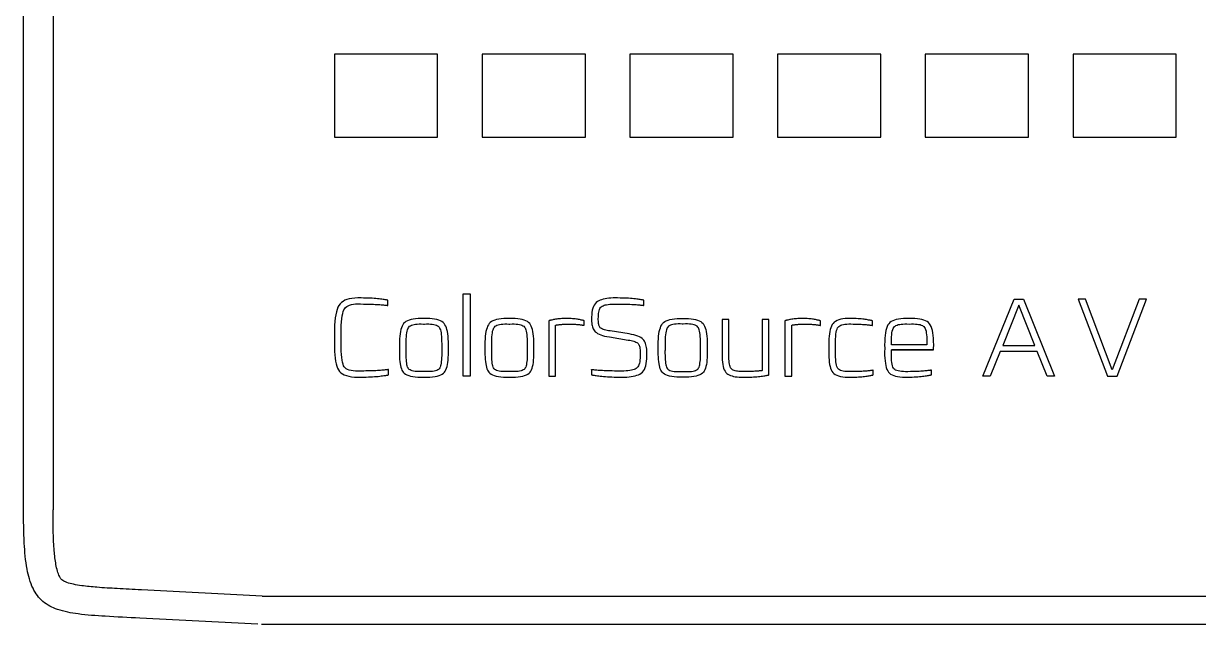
# Model space of a CAD drawing. Extents: x -49 to 275, y -8 to 142.
# Drawn here: x 80.23 to 86.19, y 87.17 to 90.21 of the extents above; entities that cross this region are included whole.
import ezdxf
from ezdxf.enums import TextEntityAlignment as Align

# ---------------------------------------------------------------- set-up
doc = ezdxf.new("R2010")
doc.units = 0
doc.header["$LTSCALE"] = 0.5
doc.header["$MEASUREMENT"] = 0
doc.layers.get('0').update_dxf_attribs({"linetype": 'CONTINUOUS'})
doc.layers.add('RISER', color=7, linetype='CONTINUOUS')
doc.styles.add('ARIAL', font='arial.ttf')

# ---------------------------------------------------------------- blocks, each defined once
blk = doc.blocks.new('*U33')
at = {"layer": 'RISER'}
for p, q in [((-13.1535, -5.0567), (-13.1535, 5.0567)), ((-13.0037, 4.8599), (-13.0037, -5.0616)), ((-11.051, -2.7501), (-11.575, -2.7501)), ((-11.575, -2.7501), (-11.575, -3.171)), ((-11.051, -3.171), (-11.051, -2.7501)), ((-10.301, -2.7501), (-10.825, -2.7501)), ((-10.825, -2.7501), (-10.825, -3.171)), ((-10.301, -3.171), (-10.301, -2.7501)), ((-9.551, -2.7501), (-10.075, -2.7501)), ((-10.075, -2.7501), (-10.075, -3.171)), ((-9.551, -3.171), (-9.551, -2.7501)), ((-8.801, -2.7501), (-9.325, -2.7501)), ((-9.325, -2.7501), (-9.325, -3.171)), ((-8.801, -3.171), (-8.801, -2.7501)), ((-8.051, -2.7501), (-8.575, -2.7501)), ((-8.575, -2.7501), (-8.575, -3.171)), ((-8.051, -3.171), (-8.051, -2.7501)), ((-7.301, -2.7501), (-7.825, -2.7501)), ((-7.825, -2.7501), (-7.825, -3.171)), ((-7.301, -3.171), (-7.301, -2.7501)), ((-11.575, -3.171), (-11.051, -3.171)), ((-10.825, -3.171), (-10.301, -3.171)), ((-10.075, -3.171), (-9.551, -3.171)), ((-9.325, -3.171), (-8.801, -3.171)), ((-8.575, -3.171), (-8.051, -3.171)), ((-7.825, -3.171), (-7.301, -3.171)), ((-11.941, -5.4991), (-12.5552, -5.4672)), ((-11.941, -5.4991), (11.941, -5.4991)), ((-11.9646, -5.6418), (-12.563, -5.6107)), ((11.9449, -5.6428), (-11.9449, -5.6428))]:
    blk.add_line(p, q, dxfattribs=at)
for points in [[(-11.3007, -4.3767), (-11.3007, -4.3497), (-11.3007, -4.3497), (-11.3012, -4.3499), (-11.3023, -4.35), (-11.304, -4.3503), (-11.3064, -4.3505), (-11.3094, -4.3509), (-11.3131, -4.3513), (-11.3174, -4.3517), (-11.3224, -4.3523), (-11.328, -4.3528), (-11.3343, -4.3534), (-11.3343, -4.3534), (-11.3412, -4.3541), (-11.3485, -4.3546), (-11.3564, -4.3551), (-11.3649, -4.3556), (-11.3738, -4.356), (-11.3833, -4.3563), (-11.3933, -4.3566), (-11.4038, -4.3569), (-11.4148, -4.357), (-11.4263, -4.3572), (-11.4263, -4.3572), (-11.4416, -4.3579), (-11.4557, -4.358), (-11.4685, -4.3575), (-11.4802, -4.3563), (-11.4906, -4.3546), (-11.4999, -4.3523), (-11.5079, -4.3493), (-11.5147, -4.3457), (-11.5203, -4.3415), (-11.5247, -4.3367), (-11.5247, -4.3367), (-11.5283, -4.3307), (-11.5314, -4.3228), (-11.5341, -4.3131), (-11.5363, -4.3016), (-11.5381, -4.2882), (-11.5395, -4.273), (-11.5404, -4.2559), (-11.5409, -4.237), (-11.5409, -4.2162), (-11.5405, -4.1937), (-11.5405, -4.1937), (-11.5408, -4.1693), (-11.5406, -4.147), (-11.5399, -4.1266), (-11.5388, -4.1083), (-11.5373, -4.0919), (-11.5353, -4.0774), (-11.5328, -4.065), (-11.5298, -4.0546), (-11.5264, -4.0461), (-11.5226, -4.0396), (-11.5226, -4.0396), (-11.5179, -4.0344), (-11.5122, -4.0299), (-11.5055, -4.026), (-11.4976, -4.0229), (-11.4887, -4.0203), (-11.4787, -4.0185), (-11.4677, -4.0172), (-11.4555, -4.0167), (-11.4423, -4.0168), (-11.4281, -4.0176), (-11.4281, -4.0176), (-11.4167, -4.0177), (-11.4058, -4.0178), (-11.3955, -4.0181), (-11.3856, -4.0183), (-11.3763, -4.0186), (-11.3675, -4.019), (-11.3592, -4.0194), (-11.3514, -4.0199), (-11.3441, -4.0204), (-11.3373, -4.021), (-11.3373, -4.021), (-11.3311, -4.0216), (-11.3255, -4.0221), (-11.3206, -4.0226), (-11.3164, -4.023), (-11.3127, -4.0234), (-11.3097, -4.0237), (-11.3074, -4.024), (-11.3057, -4.0242), (-11.3046, -4.0243), (-11.3042, -4.0244), (-11.3042, -3.9979), (-11.3042, -3.9979), (-11.3046, -3.9977), (-11.3058, -3.9974), (-11.3077, -3.9971), (-11.3103, -3.9966), (-11.3135, -3.9961), (-11.3175, -3.9955), (-11.3222, -3.9948), (-11.3276, -3.9941), (-11.3337, -3.9932), (-11.3405, -3.9923), (-11.3405, -3.9923), (-11.3479, -3.9913), (-11.3558, -3.9905), (-11.3643, -3.9897), (-11.3734, -3.989), (-11.3831, -3.9884), (-11.3932, -3.9879), (-11.404, -3.9874), (-11.4153, -3.9871), (-11.4271, -3.9868), (-11.4395, -3.9866), (-11.4395, -3.9866), (-11.4564, -3.9864), (-11.472, -3.987), (-11.4863, -3.9886), (-11.4995, -3.991), (-11.5114, -3.9944), (-11.522, -3.9986), (-11.5314, -4.0038), (-11.5396, -4.0098), (-11.5465, -4.0167), (-11.5522, -4.0245), (-11.5522, -4.0245), (-11.557, -4.0337), (-11.5613, -4.0445), (-11.565, -4.0571), (-11.5681, -4.0715), (-11.5706, -4.0875), (-11.5726, -4.1053), (-11.574, -4.1248), (-11.5749, -4.146), (-11.5751, -4.169), (-11.5749, -4.1937), (-11.5749, -4.1937), (-11.5753, -4.2165), (-11.5752, -4.2378), (-11.5745, -4.2576), (-11.5733, -4.2757), (-11.5716, -4.2923), (-11.5693, -4.3073), (-11.5665, -4.3207), (-11.5631, -4.3326), (-11.5592, -4.3429), (-11.5548, -4.3516), (-11.5548, -4.3516), (-11.5494, -4.359), (-11.5425, -4.3657), (-11.5343, -4.3715), (-11.5247, -4.3764), (-11.5137, -4.3805), (-11.5013, -4.3837), (-11.4875, -4.3861), (-11.4724, -4.3876), (-11.4558, -4.3883), (-11.4378, -4.3881), (-11.4378, -4.3881), (-11.4253, -4.3879), (-11.4134, -4.3877), (-11.402, -4.3873), (-11.3911, -4.3869), (-11.3808, -4.3863), (-11.3711, -4.3857), (-11.3619, -4.385), (-11.3533, -4.3842), (-11.3452, -4.3834), (-11.3377, -4.3824), (-11.3377, -4.3824), (-11.3308, -4.3814), (-11.3246, -4.3806), (-11.3191, -4.3798), (-11.3143, -4.3791), (-11.3103, -4.3785), (-11.307, -4.3779), (-11.3043, -4.3775), (-11.3024, -4.3771), (-11.3012, -4.3769), (-11.3007, -4.3767), (-11.3007, -4.3767)], [(-10.8863, -4.3826), (-10.9206, -4.3826), (-10.9206, -3.9661), (-10.8863, -3.9661), (-10.8863, -4.3826), (-10.8863, -4.3826)], [(-9.9888, -4.2808), (-9.9888, -4.2808), (-9.9885, -4.2714), (-9.9884, -4.2624), (-9.9887, -4.2539), (-9.9893, -4.2458), (-9.9903, -4.2381), (-9.9916, -4.2309), (-9.9932, -4.2241), (-9.9952, -4.2178), (-9.9975, -4.2119), (-10.0001, -4.2064), (-10.0001, -4.2064), (-10.0034, -4.2013), (-10.0078, -4.1965), (-10.0131, -4.192), (-10.0195, -4.1878), (-10.0269, -4.184), (-10.0353, -4.1804), (-10.0447, -4.1771), (-10.0551, -4.1742), (-10.0666, -4.1715), (-10.079, -4.1691), (-10.1744, -4.1538), (-10.1744, -4.1538), (-10.1828, -4.1525), (-10.1904, -4.1511), (-10.1974, -4.1495), (-10.2038, -4.1478), (-10.2094, -4.146), (-10.2143, -4.1441), (-10.2186, -4.142), (-10.2222, -4.1398), (-10.2251, -4.1374), (-10.2273, -4.135), (-10.2273, -4.135), (-10.2291, -4.1322), (-10.2307, -4.1288), (-10.232, -4.125), (-10.2331, -4.1207), (-10.234, -4.1158), (-10.2346, -4.1104), (-10.235, -4.1045), (-10.2352, -4.0981), (-10.2352, -4.0911), (-10.2349, -4.0837), (-10.2349, -4.0837), (-10.2348, -4.0745), (-10.2343, -4.0662), (-10.2332, -4.0585), (-10.2315, -4.0516), (-10.2294, -4.0455), (-10.2268, -4.0401), (-10.2236, -4.0354), (-10.2199, -4.0315), (-10.2158, -4.0283), (-10.2111, -4.0259), (-10.2111, -4.0259), (-10.2057, -4.0239), (-10.1997, -4.0222), (-10.1929, -4.0208), (-10.1853, -4.0196), (-10.177, -4.0186), (-10.168, -4.0179), (-10.1582, -4.0175), (-10.1477, -4.0173), (-10.1364, -4.0173), (-10.1244, -4.0176), (-10.1244, -4.0176), (-10.1134, -4.0177), (-10.1029, -4.0179), (-10.0928, -4.0181), (-10.0833, -4.0183), (-10.0743, -4.0187), (-10.0658, -4.019), (-10.0577, -4.0194), (-10.0502, -4.0199), (-10.0431, -4.0204), (-10.0366, -4.021), (-10.0366, -4.021), (-10.0306, -4.0216), (-10.0252, -4.0221), (-10.0205, -4.0226), (-10.0164, -4.023), (-10.0129, -4.0234), (-10.01, -4.0237), (-10.0077, -4.0239), (-10.0061, -4.0242), (-10.005, -4.0243), (-10.0046, -4.0244), (-10.0046, -3.9981), (-10.0046, -3.9981), (-10.0051, -3.9979), (-10.0062, -3.9976), (-10.008, -3.9973), (-10.0105, -3.9968), (-10.0137, -3.9963), (-10.0176, -3.9957), (-10.0222, -3.995), (-10.0274, -3.9942), (-10.0333, -3.9933), (-10.04, -3.9923), (-10.04, -3.9923), (-10.0472, -3.9914), (-10.055, -3.9905), (-10.0633, -3.9897), (-10.0722, -3.989), (-10.0817, -3.9884), (-10.0917, -3.9879), (-10.1022, -3.9874), (-10.1133, -3.9871), (-10.125, -3.9868), (-10.1372, -3.9866), (-10.1372, -3.9866), (-10.1491, -3.9863), (-10.1605, -3.9864), (-10.1714, -3.9869), (-10.1818, -3.9878), (-10.1917, -3.9891), (-10.201, -3.9908), (-10.2099, -3.9928), (-10.2182, -3.9953), (-10.226, -3.9981), (-10.2333, -4.0013), (-10.2333, -4.0013), (-10.24, -4.0052), (-10.246, -4.0101), (-10.2514, -4.0159), (-10.256, -4.0227), (-10.2599, -4.0305), (-10.2632, -4.0392), (-10.2657, -4.0489), (-10.2676, -4.0595), (-10.2688, -4.0711), (-10.2693, -4.0837), (-10.2693, -4.0837), (-10.2697, -4.0917), (-10.2697, -4.0994), (-10.2694, -4.1067), (-10.2688, -4.1137), (-10.2679, -4.1204), (-10.2666, -4.1268), (-10.2649, -4.1329), (-10.263, -4.1386), (-10.2607, -4.144), (-10.258, -4.1491), (-10.258, -4.1491), (-10.2547, -4.1538), (-10.2503, -4.1583), (-10.245, -4.1626), (-10.2386, -4.1665), (-10.2312, -4.1702), (-10.2228, -4.1736), (-10.2134, -4.1768), (-10.203, -4.1796), (-10.1915, -4.1822), (-10.1791, -4.1845), (-10.0843, -4.1999), (-10.0843, -4.1999), (-10.0758, -4.2012), (-10.0681, -4.2026), (-10.061, -4.2042), (-10.0547, -4.206), (-10.049, -4.2079), (-10.044, -4.21), (-10.0397, -4.2123), (-10.036, -4.2148), (-10.0331, -4.2175), (-10.0308, -4.2203), (-10.0308, -4.2203), (-10.0291, -4.2235), (-10.0275, -4.2274), (-10.0262, -4.2319), (-10.025, -4.237), (-10.0242, -4.2427), (-10.0235, -4.2491), (-10.0231, -4.2561), (-10.0229, -4.2637), (-10.023, -4.2719), (-10.0232, -4.2808), (-10.0232, -4.2808), (-10.0233, -4.2914), (-10.0238, -4.3011), (-10.025, -4.3099), (-10.0266, -4.3179), (-10.0288, -4.325), (-10.0316, -4.3312), (-10.0349, -4.3366), (-10.0388, -4.3411), (-10.0432, -4.3448), (-10.0481, -4.3476), (-10.0481, -4.3476), (-10.0537, -4.3499), (-10.0602, -4.3518), (-10.0675, -4.3535), (-10.0756, -4.3549), (-10.0846, -4.356), (-10.0944, -4.3568), (-10.105, -4.3573), (-10.1164, -4.3576), (-10.1287, -4.3575), (-10.1419, -4.3572), (-10.1419, -4.3572), (-10.1537, -4.3571), (-10.1649, -4.3569), (-10.1757, -4.3567), (-10.1859, -4.3564), (-10.1956, -4.3561), (-10.2047, -4.3557), (-10.2133, -4.3553), (-10.2214, -4.3549), (-10.229, -4.3543), (-10.236, -4.3537), (-10.236, -4.3537), (-10.2425, -4.3532), (-10.2482, -4.3527), (-10.2533, -4.3522), (-10.2578, -4.3518), (-10.2615, -4.3514), (-10.2647, -4.3511), (-10.2671, -4.3508), (-10.2689, -4.3506), (-10.27, -4.3504), (-10.2704, -4.3503), (-10.2704, -4.3764), (-10.2704, -4.3764), (-10.27, -4.3766), (-10.2687, -4.3769), (-10.2668, -4.3773), (-10.2642, -4.3777), (-10.2608, -4.3783), (-10.2567, -4.3789), (-10.2518, -4.3796), (-10.2463, -4.3804), (-10.24, -4.3813), (-10.233, -4.3823), (-10.233, -4.3823), (-10.2253, -4.3833), (-10.217, -4.3841), (-10.2082, -4.3849), (-10.1987, -4.3857), (-10.1887, -4.3863), (-10.1781, -4.3868), (-10.1668, -4.3873), (-10.155, -4.3876), (-10.1426, -4.3879), (-10.1297, -4.3881), (-10.1297, -4.3881), (-10.1159, -4.3885), (-10.1028, -4.3884), (-10.0905, -4.3878), (-10.0788, -4.3869), (-10.0679, -4.3855), (-10.0577, -4.3837), (-10.0482, -4.3815), (-10.0394, -4.3789), (-10.0313, -4.3758), (-10.0239, -4.3723), (-10.0239, -4.3723), (-10.0172, -4.368), (-10.0113, -4.3627), (-10.006, -4.3563), (-10.0015, -4.3487), (-9.9976, -4.3401), (-9.9944, -4.3305), (-9.992, -4.3197), (-9.9902, -4.3078), (-9.9892, -4.2949), (-9.9888, -4.2808), (-9.9888, -4.2808)], [(-7.9189, -4.3826), (-7.9567, -4.3826), (-8.0066, -4.2579), (-8.1948, -4.2579), (-8.2452, -4.3826), (-8.2825, -4.3826), (-8.1242, -3.9922), (-8.0772, -3.9922), (-7.9189, -4.3826), (-7.9189, -4.3826)], [(-7.4891, -3.9922), (-7.6256, -4.351), (-7.7621, -3.9922), (-7.7983, -3.9922), (-7.6503, -4.3826), (-7.6004, -4.3826), (-7.4524, -3.9922), (-7.4891, -3.9922), (-7.4891, -3.9922)], [(-8.1821, -4.2269), (-8.0187, -4.2269), (-8.1007, -4.0227), (-8.1821, -4.2269)], [(-11.1203, -4.3884), (-11.1203, -4.3884), (-11.1045, -4.3886), (-11.0899, -4.3883), (-11.0764, -4.3873), (-11.0642, -4.3857), (-11.0532, -4.3834), (-11.0433, -4.3806), (-11.0347, -4.3771), (-11.0272, -4.3731), (-11.0209, -4.3684), (-11.0158, -4.363), (-11.0158, -4.363), (-11.012, -4.3575), (-11.0086, -4.3509), (-11.0056, -4.3432), (-11.003, -4.3345), (-11.0008, -4.3248), (-10.999, -4.314), (-10.9976, -4.3022), (-10.9967, -4.2894), (-10.9961, -4.2755), (-10.9959, -4.2606), (-10.9959, -4.2606), (-10.9959, -4.257), (-10.996, -4.2535), (-10.996, -4.25), (-10.996, -4.2465), (-10.996, -4.243), (-10.996, -4.2394), (-10.996, -4.2359), (-10.996, -4.2324), (-10.996, -4.2289), (-10.996, -4.2254), (-10.996, -4.2254), (-10.9963, -4.2095), (-10.9969, -4.1947), (-10.998, -4.1811), (-10.9995, -4.1686), (-11.0015, -4.1571), (-11.0039, -4.1469), (-11.0067, -4.1377), (-11.0099, -4.1296), (-11.0136, -4.1227), (-11.0178, -4.1168), (-11.0178, -4.1168), (-11.0231, -4.1114), (-11.0295, -4.1065), (-11.037, -4.1023), (-11.0456, -4.0988), (-11.0553, -4.0959), (-11.0661, -4.0936), (-11.078, -4.0919), (-11.091, -4.0909), (-11.1051, -4.0905), (-11.1203, -4.0908), (-11.1203, -4.0908), (-11.1356, -4.0905), (-11.1498, -4.0909), (-11.1629, -4.0919), (-11.1749, -4.0936), (-11.1858, -4.0959), (-11.1955, -4.0988), (-11.2042, -4.1023), (-11.2117, -4.1065), (-11.2182, -4.1114), (-11.2235, -4.1168), (-11.2235, -4.1168), (-11.2276, -4.1227), (-11.2313, -4.1296), (-11.2345, -4.1376), (-11.2373, -4.1467), (-11.2397, -4.157), (-11.2416, -4.1684), (-11.2431, -4.1808), (-11.2442, -4.1944), (-11.2449, -4.2091), (-11.2451, -4.2249), (-11.2451, -4.2738), (-11.2451, -4.2738), (-11.2446, -4.2866), (-11.2439, -4.2986), (-11.2427, -4.3097), (-11.2413, -4.3199), (-11.2395, -4.3292), (-11.2373, -4.3377), (-11.2349, -4.3453), (-11.232, -4.3521), (-11.2289, -4.358), (-11.2254, -4.363), (-11.2254, -4.363), (-11.2203, -4.3684), (-11.214, -4.3731), (-11.2066, -4.3771), (-11.1979, -4.3806), (-11.1879, -4.3834), (-11.1768, -4.3857), (-11.1645, -4.3873), (-11.151, -4.3883), (-11.1362, -4.3886), (-11.1203, -4.3884)], [(-10.686, -4.3884), (-10.686, -4.3884), (-10.6702, -4.3886), (-10.6556, -4.3883), (-10.6422, -4.3873), (-10.63, -4.3857), (-10.6189, -4.3834), (-10.6091, -4.3806), (-10.6004, -4.3771), (-10.593, -4.3731), (-10.5867, -4.3684), (-10.5816, -4.363), (-10.5816, -4.363), (-10.5778, -4.3575), (-10.5744, -4.3509), (-10.5714, -4.3432), (-10.5688, -4.3345), (-10.5666, -4.3248), (-10.5648, -4.314), (-10.5634, -4.3022), (-10.5624, -4.2894), (-10.5619, -4.2755), (-10.5617, -4.2606), (-10.5617, -4.2606), (-10.5617, -4.257), (-10.5617, -4.2535), (-10.5617, -4.25), (-10.5617, -4.2465), (-10.5618, -4.243), (-10.5618, -4.2394), (-10.5618, -4.2359), (-10.5618, -4.2324), (-10.5618, -4.2289), (-10.5618, -4.2254), (-10.5618, -4.2254), (-10.562, -4.2095), (-10.5627, -4.1947), (-10.5638, -4.1811), (-10.5653, -4.1686), (-10.5673, -4.1571), (-10.5696, -4.1469), (-10.5725, -4.1377), (-10.5757, -4.1296), (-10.5794, -4.1227), (-10.5835, -4.1168), (-10.5835, -4.1168), (-10.5889, -4.1114), (-10.5953, -4.1065), (-10.6028, -4.1023), (-10.6114, -4.0988), (-10.6211, -4.0959), (-10.6319, -4.0936), (-10.6438, -4.0919), (-10.6568, -4.0909), (-10.6709, -4.0905), (-10.686, -4.0908), (-10.686, -4.0908), (-10.7014, -4.0905), (-10.7156, -4.0909), (-10.7287, -4.0919), (-10.7407, -4.0936), (-10.7515, -4.0959), (-10.7613, -4.0988), (-10.77, -4.1023), (-10.7775, -4.1065), (-10.7839, -4.1114), (-10.7893, -4.1168), (-10.7893, -4.1168), (-10.7934, -4.1227), (-10.797, -4.1296), (-10.8003, -4.1376), (-10.8031, -4.1467), (-10.8055, -4.157), (-10.8074, -4.1684), (-10.8089, -4.1808), (-10.81, -4.1944), (-10.8106, -4.2091), (-10.8108, -4.2249), (-10.8108, -4.2738), (-10.8108, -4.2738), (-10.8104, -4.2866), (-10.8096, -4.2986), (-10.8085, -4.3097), (-10.807, -4.3199), (-10.8052, -4.3292), (-10.8031, -4.3377), (-10.8006, -4.3453), (-10.7978, -4.3521), (-10.7947, -4.358), (-10.7912, -4.363), (-10.7912, -4.363), (-10.7861, -4.3684), (-10.7798, -4.3731), (-10.7723, -4.3771), (-10.7636, -4.3806), (-10.7537, -4.3834), (-10.7426, -4.3857), (-10.7303, -4.3873), (-10.7167, -4.3883), (-10.702, -4.3886), (-10.686, -4.3884)], [(-10.3063, -4.1258), (-10.3063, -4.1023), (-10.3063, -4.1023), (-10.3067, -4.1021), (-10.3074, -4.1018), (-10.3087, -4.1015), (-10.3104, -4.101), (-10.3126, -4.1005), (-10.3152, -4.0999), (-10.3183, -4.0992), (-10.3219, -4.0984), (-10.326, -4.0975), (-10.3305, -4.0966), (-10.3305, -4.0966), (-10.3354, -4.0956), (-10.3407, -4.0947), (-10.3464, -4.0939), (-10.3524, -4.0932), (-10.3588, -4.0926), (-10.3656, -4.0921), (-10.3728, -4.0916), (-10.3803, -4.0913), (-10.3881, -4.091), (-10.3964, -4.0908), (-10.3964, -4.0908), (-10.4046, -4.091), (-10.4124, -4.0913), (-10.4198, -4.0916), (-10.4269, -4.0921), (-10.4337, -4.0926), (-10.4401, -4.0932), (-10.4461, -4.0939), (-10.4518, -4.0947), (-10.4571, -4.0956), (-10.462, -4.0966), (-10.462, -4.0966), (-10.4666, -4.0975), (-10.4707, -4.0984), (-10.4743, -4.0992), (-10.4774, -4.0999), (-10.4801, -4.1005), (-10.4823, -4.101), (-10.484, -4.1015), (-10.4853, -4.1018), (-10.4861, -4.1021), (-10.4864, -4.1023), (-10.4864, -4.3826), (-10.452, -4.3826), (-10.452, -4.1246), (-10.452, -4.1246), (-10.4518, -4.1245), (-10.4512, -4.1244), (-10.4502, -4.1242), (-10.4489, -4.124), (-10.4472, -4.1237), (-10.4452, -4.1234), (-10.4428, -4.1231), (-10.44, -4.1227), (-10.4369, -4.1223), (-10.4334, -4.1218), (-10.4334, -4.1218), (-10.4297, -4.1213), (-10.4256, -4.1209), (-10.4212, -4.1205), (-10.4165, -4.1201), (-10.4116, -4.1198), (-10.4064, -4.1195), (-10.4009, -4.1193), (-10.3951, -4.1191), (-10.389, -4.119), (-10.3826, -4.1189), (-10.3826, -4.1189), (-10.3756, -4.119), (-10.369, -4.1192), (-10.3626, -4.1194), (-10.3566, -4.1197), (-10.3509, -4.12), (-10.3454, -4.1204), (-10.3403, -4.1208), (-10.3355, -4.1213), (-10.331, -4.1218), (-10.3269, -4.1224), (-10.3269, -4.1224), (-10.323, -4.1229), (-10.3196, -4.1234), (-10.3165, -4.1239), (-10.3139, -4.1243), (-10.3117, -4.1247), (-10.3098, -4.125), (-10.3083, -4.1253), (-10.3073, -4.1255), (-10.3066, -4.1257), (-10.3063, -4.1258), (-10.3063, -4.1258)], [(-9.9112, -4.363), (-9.9112, -4.363), (-9.9146, -4.358), (-9.9178, -4.3521), (-9.9206, -4.3453), (-9.9231, -4.3377), (-9.9252, -4.3292), (-9.927, -4.3199), (-9.9285, -4.3097), (-9.9296, -4.2986), (-9.9304, -4.2866), (-9.9308, -4.2738), (-9.9308, -4.2249), (-9.9308, -4.2249), (-9.9306, -4.2091), (-9.93, -4.1944), (-9.9289, -4.1808), (-9.9274, -4.1683), (-9.9254, -4.157), (-9.923, -4.1467), (-9.9202, -4.1376), (-9.917, -4.1296), (-9.9133, -4.1227), (-9.9092, -4.1169), (-9.9092, -4.1169), (-9.9039, -4.1114), (-9.8975, -4.1065), (-9.8899, -4.1023), (-9.8813, -4.0988), (-9.8715, -4.0958), (-9.8606, -4.0936), (-9.8486, -4.0919), (-9.8355, -4.0909), (-9.8213, -4.0905), (-9.806, -4.0908), (-9.806, -4.0908), (-9.7908, -4.0905), (-9.7768, -4.0909), (-9.7638, -4.0919), (-9.7519, -4.0936), (-9.7411, -4.0958), (-9.7314, -4.0988), (-9.7228, -4.1023), (-9.7152, -4.1065), (-9.7088, -4.1114), (-9.7035, -4.1169), (-9.7035, -4.1169), (-9.6994, -4.1227), (-9.6957, -4.1296), (-9.6924, -4.1377), (-9.6896, -4.1469), (-9.6872, -4.1572), (-9.6852, -4.1686), (-9.6837, -4.1811), (-9.6826, -4.1947), (-9.682, -4.2095), (-9.6818, -4.2254), (-9.6818, -4.2254), (-9.6818, -4.2289), (-9.6817, -4.2324), (-9.6817, -4.2359), (-9.6817, -4.2394), (-9.6817, -4.243), (-9.6817, -4.2465), (-9.6817, -4.25), (-9.6817, -4.2535), (-9.6817, -4.257), (-9.6817, -4.2606), (-9.6817, -4.2606), (-9.6818, -4.2755), (-9.6824, -4.2894), (-9.6834, -4.3022), (-9.6847, -4.314), (-9.6865, -4.3248), (-9.6887, -4.3345), (-9.6913, -4.3432), (-9.6943, -4.3509), (-9.6977, -4.3575), (-9.7016, -4.363), (-9.7016, -4.363), (-9.7067, -4.3684), (-9.7129, -4.3731), (-9.7204, -4.3771), (-9.7291, -4.3806), (-9.7389, -4.3834), (-9.7499, -4.3857), (-9.7622, -4.3873), (-9.7756, -4.3883), (-9.7902, -4.3886), (-9.806, -4.3884), (-9.806, -4.3884), (-9.822, -4.3886), (-9.8367, -4.3883), (-9.8502, -4.3873), (-9.8626, -4.3857), (-9.8737, -4.3834), (-9.8836, -4.3806), (-9.8923, -4.3771), (-9.8998, -4.3731), (-9.9061, -4.3684), (-9.9112, -4.363), (-9.9112, -4.363)], [(-9.3696, -4.377), (-9.3696, -4.0964), (-9.4035, -4.0964), (-9.4035, -4.3552), (-9.4035, -4.3552), (-9.4038, -4.3553), (-9.4045, -4.3554), (-9.4057, -4.3555), (-9.4073, -4.3557), (-9.4093, -4.3559), (-9.4118, -4.3562), (-9.4147, -4.3565), (-9.418, -4.3568), (-9.4218, -4.3571), (-9.426, -4.3575), (-9.426, -4.3575), (-9.4306, -4.3579), (-9.4356, -4.3582), (-9.4409, -4.3586), (-9.4465, -4.3588), (-9.4525, -4.3591), (-9.4588, -4.3593), (-9.4654, -4.3595), (-9.4724, -4.3596), (-9.4798, -4.3597), (-9.4874, -4.3598), (-9.4874, -4.3598), (-9.4967, -4.3601), (-9.5054, -4.3602), (-9.5136, -4.3599), (-9.5211, -4.3594), (-9.5281, -4.3587), (-9.5344, -4.3576), (-9.5402, -4.3563), (-9.5454, -4.3547), (-9.55, -4.3528), (-9.5541, -4.3507), (-9.5541, -4.3507), (-9.5576, -4.348), (-9.5608, -4.3445), (-9.5636, -4.3402), (-9.5659, -4.3351), (-9.5679, -4.3291), (-9.5695, -4.3223), (-9.5707, -4.3147), (-9.5715, -4.3063), (-9.572, -4.2971), (-9.572, -4.2871), (-9.572, -4.0964), (-9.6064, -4.0964), (-9.6064, -4.2871), (-9.6064, -4.2871), (-9.6061, -4.3003), (-9.6052, -4.3125), (-9.6037, -4.3237), (-9.6017, -4.3338), (-9.599, -4.343), (-9.5958, -4.3511), (-9.5919, -4.3582), (-9.5875, -4.3643), (-9.5825, -4.3693), (-9.5769, -4.3734), (-9.5769, -4.3734), (-9.5707, -4.3767), (-9.5638, -4.3796), (-9.5564, -4.3821), (-9.5484, -4.3842), (-9.5397, -4.3859), (-9.5305, -4.3872), (-9.5206, -4.3881), (-9.5102, -4.3886), (-9.4991, -4.3887), (-9.4874, -4.3884), (-9.4874, -4.3884), (-9.4766, -4.3882), (-9.4663, -4.3879), (-9.4564, -4.3876), (-9.4471, -4.3871), (-9.4382, -4.3866), (-9.4298, -4.386), (-9.4219, -4.3853), (-9.4145, -4.3845), (-9.4076, -4.3836), (-9.4011, -4.3827), (-9.4011, -4.3827), (-9.3952, -4.3817), (-9.3899, -4.3808), (-9.3853, -4.38), (-9.3812, -4.3793), (-9.3777, -4.3787), (-9.3749, -4.3782), (-9.3727, -4.3778), (-9.371, -4.3774), (-9.37, -4.3771), (-9.3696, -4.377), (-9.3696, -4.377)], [(-9.1079, -4.1258), (-9.1079, -4.1023), (-9.1079, -4.1023), (-9.1082, -4.1021), (-9.109, -4.1018), (-9.1102, -4.1015), (-9.1119, -4.101), (-9.1141, -4.1005), (-9.1168, -4.0999), (-9.1199, -4.0992), (-9.1235, -4.0984), (-9.1275, -4.0975), (-9.132, -4.0966), (-9.132, -4.0966), (-9.137, -4.0956), (-9.1423, -4.0947), (-9.1479, -4.0939), (-9.154, -4.0932), (-9.1604, -4.0926), (-9.1671, -4.0921), (-9.1743, -4.0916), (-9.1818, -4.0913), (-9.1897, -4.091), (-9.1979, -4.0908), (-9.1979, -4.0908), (-9.2061, -4.091), (-9.2139, -4.0913), (-9.2214, -4.0916), (-9.2285, -4.0921), (-9.2352, -4.0926), (-9.2416, -4.0932), (-9.2476, -4.0939), (-9.2533, -4.0947), (-9.2586, -4.0956), (-9.2636, -4.0966), (-9.2636, -4.0966), (-9.2681, -4.0975), (-9.2722, -4.0984), (-9.2758, -4.0992), (-9.2789, -4.0999), (-9.2816, -4.1005), (-9.2838, -4.101), (-9.2855, -4.1015), (-9.2868, -4.1018), (-9.2876, -4.1021), (-9.2879, -4.1023), (-9.2879, -4.3826), (-9.2535, -4.3826), (-9.2535, -4.1246), (-9.2535, -4.1246), (-9.2533, -4.1245), (-9.2527, -4.1244), (-9.2518, -4.1242), (-9.2504, -4.124), (-9.2488, -4.1237), (-9.2467, -4.1234), (-9.2443, -4.1231), (-9.2416, -4.1227), (-9.2384, -4.1223), (-9.235, -4.1218), (-9.235, -4.1218), (-9.2312, -4.1213), (-9.2271, -4.1209), (-9.2227, -4.1205), (-9.2181, -4.1201), (-9.2131, -4.1198), (-9.2079, -4.1195), (-9.2024, -4.1193), (-9.1966, -4.1191), (-9.1905, -4.119), (-9.1841, -4.1189), (-9.1841, -4.1189), (-9.1772, -4.119), (-9.1705, -4.1192), (-9.1642, -4.1194), (-9.1581, -4.1197), (-9.1524, -4.12), (-9.147, -4.1204), (-9.1419, -4.1208), (-9.137, -4.1213), (-9.1326, -4.1218), (-9.1284, -4.1224), (-9.1284, -4.1224), (-9.1245, -4.1229), (-9.1211, -4.1234), (-9.1181, -4.1239), (-9.1154, -4.1243), (-9.1132, -4.1247), (-9.1113, -4.125), (-9.1099, -4.1253), (-9.1088, -4.1255), (-9.1081, -4.1257), (-9.1079, -4.1258), (-9.1079, -4.1258)], [(-8.8402, -4.377), (-8.8402, -4.3535), (-8.8402, -4.3535), (-8.8406, -4.3536), (-8.8414, -4.3538), (-8.8428, -4.354), (-8.8447, -4.3542), (-8.8471, -4.3545), (-8.85, -4.3548), (-8.8534, -4.3552), (-8.8574, -4.3556), (-8.8618, -4.3561), (-8.8668, -4.3566), (-8.8668, -4.3566), (-8.8723, -4.3572), (-8.8781, -4.3577), (-8.8843, -4.3581), (-8.891, -4.3585), (-8.8981, -4.3588), (-8.9055, -4.3591), (-8.9134, -4.3594), (-8.9217, -4.3595), (-8.9304, -4.3597), (-8.9395, -4.3598), (-8.9395, -4.3598), (-8.9518, -4.3603), (-8.9632, -4.3604), (-8.9736, -4.36), (-8.983, -4.3592), (-8.9914, -4.358), (-8.9989, -4.3563), (-9.0053, -4.3541), (-9.0107, -4.3516), (-9.0152, -4.3486), (-9.0186, -4.3451), (-9.0186, -4.3451), (-9.0214, -4.3408), (-9.0238, -4.3351), (-9.0259, -4.3281), (-9.0276, -4.3198), (-9.029, -4.3102), (-9.03, -4.2992), (-9.0307, -4.287), (-9.031, -4.2734), (-9.031, -4.2585), (-9.0306, -4.2422), (-9.0306, -4.2422), (-9.0309, -4.2252), (-9.0309, -4.2095), (-9.0304, -4.1953), (-9.0297, -4.1824), (-9.0285, -4.1709), (-9.027, -4.1608), (-9.0252, -4.1521), (-9.023, -4.1448), (-9.0205, -4.1389), (-9.0176, -4.1343), (-9.0176, -4.1343), (-9.0141, -4.1307), (-9.0097, -4.1275), (-9.0043, -4.1249), (-8.9981, -4.1226), (-8.991, -4.1208), (-8.9829, -4.1195), (-8.974, -4.1187), (-8.9641, -4.1183), (-8.9534, -4.1184), (-8.9417, -4.1189), (-8.9417, -4.1189), (-8.9327, -4.119), (-8.9241, -4.1192), (-8.9159, -4.1194), (-8.9082, -4.1197), (-8.9008, -4.12), (-8.8938, -4.1204), (-8.8872, -4.1208), (-8.881, -4.1213), (-8.8753, -4.1218), (-8.8699, -4.1224), (-8.8699, -4.1224), (-8.865, -4.1229), (-8.8606, -4.1234), (-8.8567, -4.1239), (-8.8533, -4.1243), (-8.8504, -4.1247), (-8.8481, -4.125), (-8.8462, -4.1253), (-8.8449, -4.1255), (-8.844, -4.1257), (-8.8437, -4.1258), (-8.8437, -4.1023), (-8.8437, -4.1023), (-8.8441, -4.1021), (-8.845, -4.1018), (-8.8466, -4.1015), (-8.8487, -4.101), (-8.8514, -4.1005), (-8.8546, -4.0999), (-8.8585, -4.0992), (-8.8629, -4.0984), (-8.8679, -4.0975), (-8.8734, -4.0966), (-8.8734, -4.0966), (-8.8795, -4.0956), (-8.886, -4.0947), (-8.893, -4.0939), (-8.9004, -4.0932), (-8.9083, -4.0926), (-8.9166, -4.0921), (-8.9254, -4.0916), (-8.9346, -4.0913), (-8.9442, -4.091), (-8.9544, -4.0908), (-8.9544, -4.0908), (-8.9684, -4.0908), (-8.9814, -4.0915), (-8.9933, -4.0929), (-9.0042, -4.095), (-9.014, -4.0978), (-9.0228, -4.1012), (-9.0305, -4.1054), (-9.0371, -4.1102), (-9.0428, -4.1158), (-9.0473, -4.122), (-9.0473, -4.122), (-9.0511, -4.1291), (-9.0545, -4.1373), (-9.0574, -4.1466), (-9.0599, -4.157), (-9.0618, -4.1685), (-9.0634, -4.181), (-9.0645, -4.1947), (-9.0651, -4.2094), (-9.0653, -4.2253), (-9.065, -4.2422), (-9.065, -4.2422), (-9.0654, -4.2584), (-9.0653, -4.2736), (-9.0648, -4.2878), (-9.0639, -4.3009), (-9.0625, -4.313), (-9.0606, -4.324), (-9.0583, -4.334), (-9.0556, -4.343), (-9.0524, -4.351), (-9.0488, -4.3579), (-9.0488, -4.3579), (-9.0444, -4.364), (-9.0388, -4.3694), (-9.0321, -4.3741), (-9.0242, -4.3781), (-9.0152, -4.3815), (-9.005, -4.3842), (-8.9936, -4.3863), (-8.9811, -4.3877), (-8.9675, -4.3884), (-8.9526, -4.3884), (-8.9526, -4.3884), (-8.9424, -4.3882), (-8.9325, -4.3879), (-8.9232, -4.3876), (-8.9142, -4.3871), (-8.9058, -4.3866), (-8.8978, -4.386), (-8.8903, -4.3853), (-8.8832, -4.3845), (-8.8766, -4.3836), (-8.8704, -4.3827), (-8.8704, -4.3827), (-8.8648, -4.3817), (-8.8597, -4.3808), (-8.8552, -4.38), (-8.8513, -4.3793), (-8.848, -4.3787), (-8.8453, -4.3782), (-8.8431, -4.3778), (-8.8416, -4.3774), (-8.8406, -4.3771), (-8.8402, -4.377), (-8.8402, -4.377)], [(-8.5542, -4.1171), (-8.5542, -4.1171), (-8.5596, -4.1116), (-8.566, -4.1067), (-8.5735, -4.1025), (-8.5821, -4.0989), (-8.5918, -4.0959), (-8.6026, -4.0936), (-8.6145, -4.092), (-8.6275, -4.091), (-8.6416, -4.0906), (-8.6567, -4.0909), (-8.6567, -4.0909), (-8.6721, -4.0906), (-8.6863, -4.091), (-8.6994, -4.092), (-8.7114, -4.0936), (-8.7222, -4.0959), (-8.732, -4.0989), (-8.7407, -4.1025), (-8.7482, -4.1067), (-8.7546, -4.1116), (-8.76, -4.1171), (-8.76, -4.1171), (-8.7645, -4.1236), (-8.7684, -4.1314), (-8.7719, -4.1407), (-8.7748, -4.1512), (-8.7772, -4.1631), (-8.7791, -4.1764), (-8.7804, -4.191), (-8.7813, -4.2069), (-8.7816, -4.2242), (-8.7813, -4.2429), (-8.7813, -4.2429), (-8.7816, -4.2606), (-8.7814, -4.277), (-8.7807, -4.2922), (-8.7795, -4.3061), (-8.7778, -4.3187), (-8.7756, -4.33), (-8.7729, -4.3401), (-8.7698, -4.3489), (-8.7661, -4.3565), (-8.762, -4.3627), (-8.762, -4.3627), (-8.757, -4.368), (-8.751, -4.3727), (-8.7438, -4.3768), (-8.7355, -4.3803), (-8.7261, -4.3831), (-8.7156, -4.3854), (-8.704, -4.387), (-8.6912, -4.388), (-8.6774, -4.3884), (-8.6625, -4.3881), (-8.6625, -4.3881), (-8.6515, -4.3879), (-8.6411, -4.3876), (-8.6312, -4.3873), (-8.6218, -4.3868), (-8.6128, -4.3863), (-8.6044, -4.3857), (-8.5964, -4.3849), (-8.5889, -4.3841), (-8.5819, -4.3832), (-8.5754, -4.3823), (-8.5754, -4.3823), (-8.5695, -4.3813), (-8.5641, -4.3804), (-8.5594, -4.3796), (-8.5553, -4.3789), (-8.5518, -4.3783), (-8.549, -4.3777), (-8.5467, -4.3773), (-8.5451, -4.3769), (-8.544, -4.3766), (-8.5436, -4.3764), (-8.5436, -4.3527), (-8.5436, -4.3527), (-8.544, -4.3528), (-8.5449, -4.353), (-8.5464, -4.3533), (-8.5484, -4.3535), (-8.551, -4.3539), (-8.5541, -4.3543), (-8.5578, -4.3547), (-8.562, -4.3552), (-8.5668, -4.3558), (-8.5721, -4.3564), (-8.5721, -4.3564), (-8.578, -4.357), (-8.5842, -4.3576), (-8.5909, -4.3581), (-8.598, -4.3585), (-8.6056, -4.3589), (-8.6136, -4.3593), (-8.622, -4.3595), (-8.6309, -4.3598), (-8.6402, -4.3599), (-8.6499, -4.3601), (-8.6499, -4.3601), (-8.663, -4.3605), (-8.6751, -4.3606), (-8.6861, -4.3603), (-8.6961, -4.3595), (-8.705, -4.3583), (-8.7129, -4.3567), (-8.7198, -4.3547), (-8.7255, -4.3523), (-8.7303, -4.3495), (-8.734, -4.3462), (-8.734, -4.3462), (-8.7369, -4.3422), (-8.7395, -4.3368), (-8.7418, -4.3303), (-8.7436, -4.3225), (-8.7451, -4.3134), (-8.7462, -4.3031), (-8.747, -4.2915), (-8.7473, -4.2788), (-8.7473, -4.2647), (-8.7469, -4.2494), (-8.5327, -4.2494), (-8.5327, -4.2429), (-8.5327, -4.2429), (-8.5325, -4.2242), (-8.5328, -4.2069), (-8.5337, -4.191), (-8.535, -4.1764), (-8.5369, -4.1631), (-8.5393, -4.1512), (-8.5423, -4.1407), (-8.5457, -4.1314), (-8.5497, -4.1236), (-8.5542, -4.1171), (-8.5542, -4.1171)], [(-11.1231, -4.1189), (-11.118, -4.1189), (-11.118, -4.1189), (-11.1067, -4.1184), (-11.0963, -4.1183), (-11.0867, -4.1187), (-11.078, -4.1195), (-11.0701, -4.1208), (-11.0632, -4.1225), (-11.057, -4.1247), (-11.0518, -4.1274), (-11.0474, -4.1304), (-11.0439, -4.134), (-11.0439, -4.134), (-11.0413, -4.1378), (-11.039, -4.1427), (-11.037, -4.1486), (-11.0352, -4.1556), (-11.0338, -4.1636), (-11.0325, -4.1726), (-11.0316, -4.1827), (-11.0309, -4.1938), (-11.0305, -4.206), (-11.0304, -4.2192), (-11.0304, -4.2192), (-11.0304, -4.2239), (-11.0303, -4.2286), (-11.0303, -4.2332), (-11.0303, -4.2379), (-11.0303, -4.2426), (-11.0303, -4.2473), (-11.0303, -4.2519), (-11.0303, -4.2566), (-11.0303, -4.2613), (-11.0303, -4.2659), (-11.0303, -4.2659), (-11.0304, -4.2782), (-11.0307, -4.2896), (-11.0313, -4.2999), (-11.0322, -4.3093), (-11.0333, -4.3177), (-11.0347, -4.3252), (-11.0363, -4.3317), (-11.0381, -4.3372), (-11.0403, -4.3418), (-11.0426, -4.3454), (-11.0426, -4.3454), (-11.046, -4.3488), (-11.0503, -4.3517), (-11.0555, -4.3543), (-11.0616, -4.3563), (-11.0687, -4.358), (-11.0767, -4.3592), (-11.0856, -4.36), (-11.0955, -4.3604), (-11.1063, -4.3603), (-11.118, -4.3598), (-11.1231, -4.3598), (-11.1231, -4.3598), (-11.1349, -4.3603), (-11.1458, -4.3604), (-11.1557, -4.36), (-11.1646, -4.3592), (-11.1727, -4.358), (-11.1797, -4.3563), (-11.1859, -4.3543), (-11.1911, -4.3517), (-11.1954, -4.3488), (-11.1987, -4.3454), (-11.1987, -4.3454), (-11.201, -4.3418), (-11.2031, -4.3372), (-11.205, -4.3317), (-11.2066, -4.3252), (-11.2079, -4.3178), (-11.209, -4.3094), (-11.2098, -4.3), (-11.2104, -4.2896), (-11.2108, -4.2783), (-11.2108, -4.2661), (-11.2108, -4.2661), (-11.2108, -4.2614), (-11.2108, -4.2568), (-11.2108, -4.2522), (-11.2108, -4.2476), (-11.2108, -4.243), (-11.2108, -4.2383), (-11.2108, -4.2337), (-11.2107, -4.2291), (-11.2107, -4.2245), (-11.2107, -4.2198), (-11.2107, -4.2198), (-11.2106, -4.2065), (-11.2102, -4.1942), (-11.2095, -4.183), (-11.2085, -4.1729), (-11.2073, -4.1637), (-11.2058, -4.1557), (-11.204, -4.1487), (-11.2019, -4.1427), (-11.1996, -4.1378), (-11.197, -4.134), (-11.197, -4.134), (-11.1934, -4.1304), (-11.189, -4.1274), (-11.1838, -4.1247), (-11.1777, -4.1225), (-11.1707, -4.1208), (-11.1629, -4.1195), (-11.1542, -4.1187), (-11.1447, -4.1183), (-11.1344, -4.1184), (-11.1231, -4.1189), (-11.1231, -4.1189)], [(-10.6889, -4.1189), (-10.6838, -4.1189), (-10.6838, -4.1189), (-10.6725, -4.1184), (-10.662, -4.1183), (-10.6525, -4.1187), (-10.6437, -4.1195), (-10.6359, -4.1208), (-10.6289, -4.1225), (-10.6228, -4.1247), (-10.6176, -4.1274), (-10.6132, -4.1304), (-10.6097, -4.134), (-10.6097, -4.134), (-10.6071, -4.1378), (-10.6048, -4.1427), (-10.6028, -4.1486), (-10.601, -4.1556), (-10.5995, -4.1636), (-10.5983, -4.1726), (-10.5974, -4.1827), (-10.5967, -4.1938), (-10.5963, -4.206), (-10.5961, -4.2192), (-10.5961, -4.2192), (-10.5961, -4.2239), (-10.5961, -4.2286), (-10.5961, -4.2332), (-10.5961, -4.2379), (-10.5961, -4.2426), (-10.5961, -4.2473), (-10.5961, -4.2519), (-10.5961, -4.2566), (-10.5961, -4.2613), (-10.5961, -4.2659), (-10.5961, -4.2659), (-10.5962, -4.2782), (-10.5965, -4.2896), (-10.5971, -4.2999), (-10.598, -4.3093), (-10.5991, -4.3177), (-10.6004, -4.3252), (-10.602, -4.3317), (-10.6039, -4.3372), (-10.606, -4.3418), (-10.6084, -4.3454), (-10.6084, -4.3454), (-10.6117, -4.3488), (-10.616, -4.3517), (-10.6212, -4.3543), (-10.6274, -4.3563), (-10.6345, -4.358), (-10.6425, -4.3592), (-10.6514, -4.36), (-10.6612, -4.3604), (-10.672, -4.3603), (-10.6838, -4.3598), (-10.6889, -4.3598), (-10.6889, -4.3598), (-10.7007, -4.3603), (-10.7115, -4.3604), (-10.7214, -4.36), (-10.7304, -4.3592), (-10.7384, -4.358), (-10.7455, -4.3563), (-10.7517, -4.3543), (-10.7569, -4.3517), (-10.7611, -4.3488), (-10.7645, -4.3454), (-10.7645, -4.3454), (-10.7668, -4.3418), (-10.7689, -4.3372), (-10.7707, -4.3317), (-10.7723, -4.3252), (-10.7737, -4.3178), (-10.7748, -4.3094), (-10.7756, -4.3), (-10.7762, -4.2896), (-10.7765, -4.2783), (-10.7766, -4.2661), (-10.7765, -4.2198), (-10.7765, -4.2198), (-10.7764, -4.2065), (-10.776, -4.1942), (-10.7753, -4.183), (-10.7743, -4.1729), (-10.7731, -4.1637), (-10.7716, -4.1557), (-10.7698, -4.1487), (-10.7677, -4.1427), (-10.7654, -4.1378), (-10.7628, -4.134), (-10.7628, -4.134), (-10.7592, -4.1304), (-10.7548, -4.1274), (-10.7496, -4.1247), (-10.7435, -4.1225), (-10.7365, -4.1208), (-10.7287, -4.1195), (-10.72, -4.1187), (-10.7105, -4.1183), (-10.7001, -4.1184), (-10.6889, -4.1189), (-10.6889, -4.1189)], [(-9.8827, -4.134), (-9.8827, -4.134), (-9.8853, -4.1378), (-9.8877, -4.1427), (-9.8897, -4.1487), (-9.8915, -4.1557), (-9.893, -4.1637), (-9.8942, -4.1729), (-9.8952, -4.183), (-9.8959, -4.1942), (-9.8963, -4.2065), (-9.8964, -4.2199), (-9.8964, -4.2199), (-9.8965, -4.2245), (-9.8965, -4.2291), (-9.8965, -4.2337), (-9.8965, -4.2383), (-9.8965, -4.243), (-9.8965, -4.2476), (-9.8965, -4.2522), (-9.8966, -4.2568), (-9.8966, -4.2615), (-9.8966, -4.2661), (-9.8966, -4.2661), (-9.8965, -4.2783), (-9.8962, -4.2897), (-9.8956, -4.3), (-9.8947, -4.3094), (-9.8936, -4.3178), (-9.8923, -4.3252), (-9.8907, -4.3317), (-9.8889, -4.3372), (-9.8868, -4.3418), (-9.8844, -4.3454), (-9.8844, -4.3454), (-9.8811, -4.3488), (-9.8768, -4.3517), (-9.8716, -4.3543), (-9.8655, -4.3563), (-9.8584, -4.358), (-9.8504, -4.3592), (-9.8414, -4.36), (-9.8315, -4.3604), (-9.8206, -4.3603), (-9.8089, -4.3598), (-9.8037, -4.3598), (-9.8037, -4.3598), (-9.792, -4.3603), (-9.7812, -4.3604), (-9.7714, -4.36), (-9.7624, -4.3592), (-9.7544, -4.358), (-9.7474, -4.3563), (-9.7412, -4.3543), (-9.736, -4.3517), (-9.7317, -4.3488), (-9.7284, -4.3454), (-9.7284, -4.3454), (-9.726, -4.3418), (-9.7239, -4.3372), (-9.722, -4.3317), (-9.7204, -4.3252), (-9.719, -4.3177), (-9.7179, -4.3093), (-9.7171, -4.2999), (-9.7165, -4.2895), (-9.7161, -4.2782), (-9.716, -4.2659), (-9.716, -4.2659), (-9.716, -4.2613), (-9.716, -4.2566), (-9.716, -4.2519), (-9.716, -4.2473), (-9.7161, -4.2426), (-9.7161, -4.2379), (-9.7161, -4.2333), (-9.7161, -4.2286), (-9.7161, -4.2239), (-9.7161, -4.2193), (-9.7161, -4.2193), (-9.7162, -4.206), (-9.7167, -4.1938), (-9.7173, -4.1827), (-9.7183, -4.1726), (-9.7195, -4.1636), (-9.721, -4.1556), (-9.7227, -4.1486), (-9.7248, -4.1427), (-9.7271, -4.1378), (-9.7297, -4.134), (-9.7297, -4.134), (-9.7332, -4.1304), (-9.7375, -4.1274), (-9.7428, -4.1247), (-9.7489, -4.1225), (-9.7559, -4.1208), (-9.7637, -4.1195), (-9.7724, -4.1187), (-9.782, -4.1183), (-9.7924, -4.1184), (-9.8037, -4.1189), (-9.8089, -4.1189), (-9.8089, -4.1189), (-9.8201, -4.1184), (-9.8305, -4.1183), (-9.84, -4.1187), (-9.8487, -4.1195), (-9.8565, -4.1208), (-9.8634, -4.1225), (-9.8695, -4.1247), (-9.8748, -4.1274), (-9.8792, -4.1304), (-9.8827, -4.134)], [(-8.5671, -4.2237), (-8.7469, -4.2237), (-8.7469, -4.2237), (-8.7471, -4.2093), (-8.747, -4.196), (-8.7464, -4.1838), (-8.7455, -4.1729), (-8.7443, -4.1631), (-8.7426, -4.1545), (-8.7406, -4.1471), (-8.7382, -4.1409), (-8.7354, -4.1359), (-8.7322, -4.132), (-8.7322, -4.132), (-8.7285, -4.1289), (-8.7239, -4.1262), (-8.7185, -4.1239), (-8.7122, -4.122), (-8.705, -4.1205), (-8.6971, -4.1194), (-8.6883, -4.1187), (-8.6786, -4.1184), (-8.6681, -4.1184), (-8.6567, -4.1189), (-8.6567, -4.1189), (-8.6455, -4.1184), (-8.635, -4.1184), (-8.6255, -4.1187), (-8.6167, -4.1194), (-8.6088, -4.1205), (-8.6017, -4.122), (-8.5955, -4.1239), (-8.59, -4.1262), (-8.5855, -4.1289), (-8.5817, -4.132), (-8.5817, -4.132), (-8.5786, -4.1359), (-8.5759, -4.1409), (-8.5735, -4.1471), (-8.5714, -4.1545), (-8.5698, -4.1631), (-8.5685, -4.1729), (-8.5676, -4.1838), (-8.5671, -4.196), (-8.5669, -4.2093), (-8.5671, -4.2237)], [(-8.5327, -4.2494), (-8.7469, -4.2494), (-8.5327, -4.2494)]]:
    blk.add_lwpolyline(points, dxfattribs=at)
for points, knots in [([(-12.563, -5.6107), (-12.6216, -5.6079), (-12.7263, -5.6029), (-12.8662, -5.5928), (-12.9749, -5.5733), (-13.0459, -5.5377), (-13.0846, -5.4963), (-13.1163, -5.443), (-13.1404, -5.3524), (-13.1525, -5.2168), (-13.1532, -5.1145), (-13.1535, -5.0567)], [0, 0, 0, 0, 0.175967, 0.314059, 0.420333, 0.505539, 0.546237, 0.589246, 0.691235, 0.825448, 1, 1, 1, 1]), ([(-12.5552, -5.4672), (-12.5961, -5.4651), (-12.6713, -5.4614), (-12.7723, -5.4554), (-12.8467, -5.4484), (-12.8975, -5.44), (-12.9278, -5.4323), (-12.9472, -5.4244), (-12.9582, -5.4179), (-12.9642, -5.4112), (-12.9682, -5.405), (-12.9745, -5.3928), (-12.9821, -5.3706), (-12.9916, -5.3273), (-12.9989, -5.2625), (-13.0032, -5.17), (-13.0036, -5.1008), (-13.0037, -5.0616)], [0, 0, 0, 0, 0.158638, 0.291637, 0.391974, 0.447641, 0.491036, 0.512692, 0.529002, 0.53971, 0.54763, 0.55761, 0.59316, 0.638553, 0.730276, 0.847113, 1, 1, 1, 1])]:
    blk.add_open_spline(points, degree=3, knots=knots, dxfattribs=at)
at = {"layer": 'RISER', "color": 1, "style": 'ARIAL'}
blk.add_attdef('STATIONID', text='', height=0.6875, dxfattribs=at).set_placement((0, 6.9429), align=Align.CENTER)
blk.add_attdef('DRAWINGREF', text='', height=0.6875, dxfattribs=at).set_placement((0, -6.1428), align=Align.TOP_CENTER)

msp = doc.modelspace()

# ---------------------------------------------------------------- block references
msp.add_blockref('*U33', (93.3789, 92.8083))

doc.saveas('drawing.dxf')
